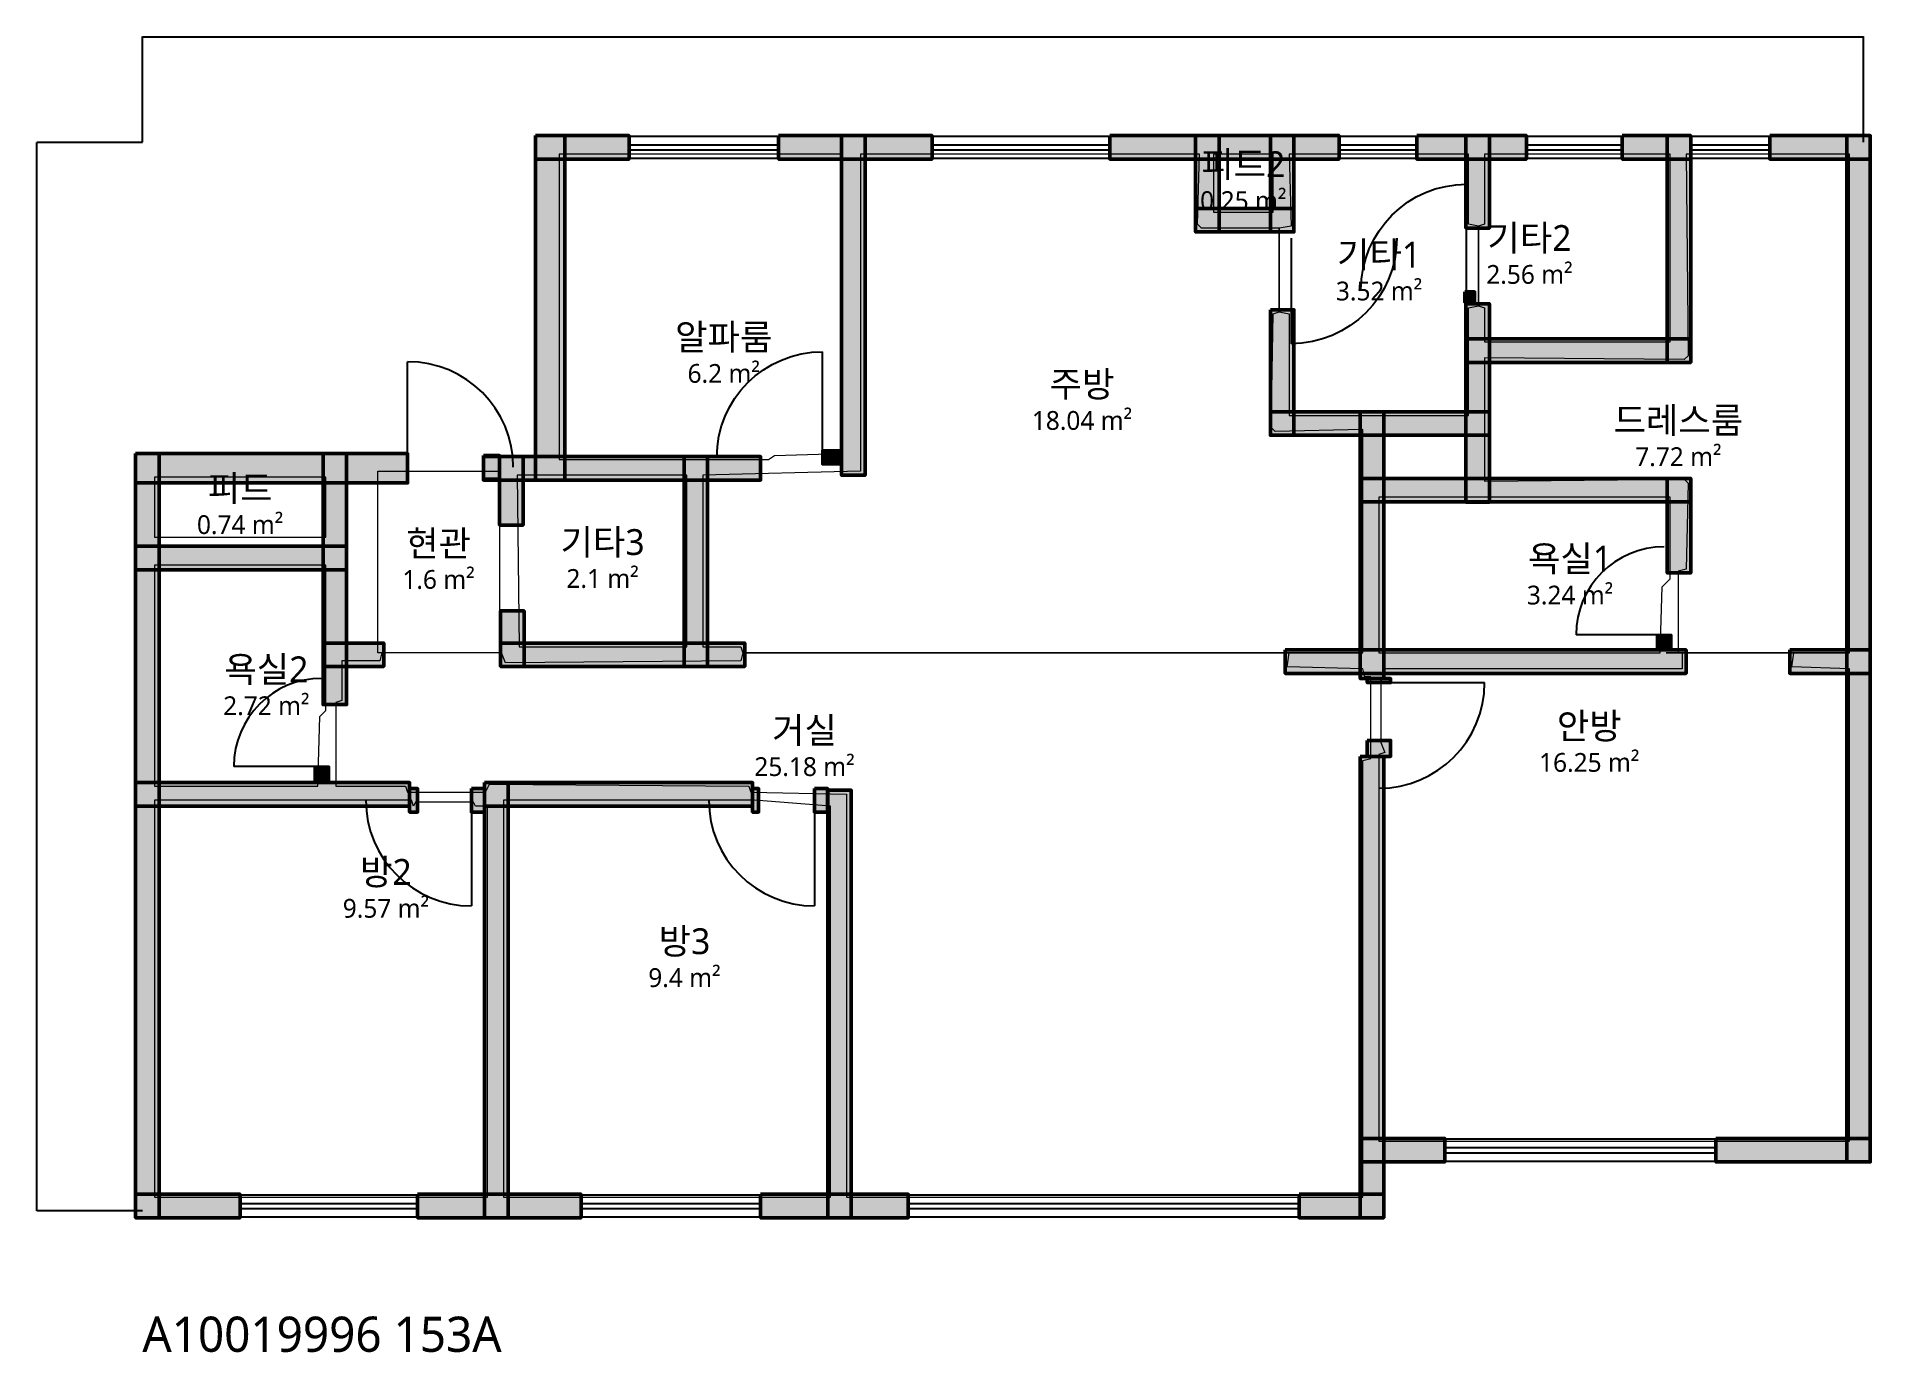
# Model space of a CAD drawing. Header units: millimetres. Extents: x -900 to 14717, y -1204 to 10005.
import ezdxf

# ---------------------------------------------------------------- set-up
doc = ezdxf.new("R2010")
doc.units = ezdxf.units.MM
for name, color, linetype, lineweight in [('A-ANNO-DIMS', 3, 'Continuous', 13), ('A-AREA', 9, 'Continuous', 13), ('A-AREA-IDEN', 7, 'Continuous', 18), ('A-DOOR', 4, 'Continuous', 25), ('A-GLAZ', 5, 'Continuous', 25), ('A-WALL-EXTR', 7, 'Continuous', 50), ('A-WALL-PATT', 8, 'Continuous', 9), ('A-WALL-PRTN', 8, 'Continuous', 35), ('A-WALL-STRC', 7, 'Continuous', 50)]:
    doc.layers.add(name, color=color, linetype=linetype, lineweight=lineweight)
doc.styles.add('OpenSansCondensed-Light', font='OpenSansCondensed-Light.ttf')
doc.styles.get("Standard").update_dxf_attribs({"font": 'malgun.ttf'})
doc.dimstyles.new('EZDXF', dxfattribs={"dimtxt": 0.25, "dimasz": 0.175, "dimexe": 0.375, "dimexo": 0.125, "dimgap": 0.1, "dimtad": 1, "dimlfac": 100, "dimzin": 12, "dimdsep": 46, "dimtxsty": 'OpenSansCondensed-Light', "dimblk": 'ARCHTICK', "dimcen": 2.5, "dimazin": 3, "dimtfac": 0.5, "dimtmove": 2, "dimatfit": 3})

# ---------------------------------------------------------------- blocks, each defined once
blk = doc.blocks.new('JJ-DOOR-SWING')
blk.add_line((0, 0), (0, 1000))
blk.add_arc((0, 0), 1000, 0, 90)
blk = doc.blocks.new('JJ-WIN-DOUBLE')
for p, q in [((0, 120), (1000, 120)), ((0, -120), (1000, -120))]:
    blk.add_line(p, q)
blk.add_lwpolyline([(0, -500), (1000, -500), (1000, 500), (0, 500)], close=True)
blk = doc.blocks.new('_ARCHTICK')
at = {"color": 0, "linetype": 'BYBLOCK', "const_width": 0.15}
blk.add_lwpolyline([(-0.5, -0.5), (0.5, 0.5)], dxfattribs=at)

msp = doc.modelspace()

# ---------------------------------------------------------------- hatches: boundary and pattern name
at = {"layer": 'A-WALL-PATT'}
h = msp.add_hatch(color=8, dxfattribs=at)
h.dxf.hatch_style = 1
h.paths.add_polyline_path([(3348.1, 9162.4), (4144.8, 9162.4), (4144.8, 8962.4), (3348.1, 8962.4)])
h = msp.add_hatch(color=8, dxfattribs=at)
h.dxf.hatch_style = 1
h.paths.add_polyline_path([(3348.8, 9162.6), (3598.8, 9162.6), (3598.8, 6227.3), (3348.8, 6227.3)])
h = msp.add_hatch(color=8, dxfattribs=at)
h.dxf.hatch_style = 1
h.paths.add_polyline_path([(5418.8, 9162.4), (6726.7, 9162.4), (6726.7, 8962.4), (5418.8, 8962.4)])
h = msp.add_hatch(color=8, dxfattribs=at)
h.dxf.hatch_style = 1
h.paths.add_polyline_path([(5955.8, 9162.6), (6155.8, 9162.6), (6155.8, 6268.1), (5955.8, 6268.1)])
h = msp.add_hatch(color=8, dxfattribs=at)
h.dxf.hatch_style = 1
h.paths.add_polyline_path([(8238.6, 9162.4), (10192, 9162.4), (10192, 8962.4), (8238.6, 8962.4)])
h = msp.add_hatch(color=8, dxfattribs=at)
h.dxf.hatch_style = 1
h.paths.add_polyline_path([(8970.9, 9162.6), (9170.9, 9162.6), (9170.9, 8342.2), (8970.9, 8342.2)])
h = msp.add_hatch(color=8, dxfattribs=at)
h.dxf.hatch_style = 1
h.paths.add_polyline_path([(9607.9, 9162.6), (9807.9, 9162.6), (9807.9, 8342.2), (9607.9, 8342.2)])
h = msp.add_hatch(color=8, dxfattribs=at)
h.dxf.hatch_style = 1
h.paths.add_polyline_path([(10854.5, 9162.4), (11788.8, 9162.4), (11788.8, 8962.4), (10854.5, 8962.4)])
h = msp.add_hatch(color=8, dxfattribs=at)
h.dxf.hatch_style = 1
h.paths.add_polyline_path([(11272.6, 9162.6), (11472.6, 9162.6), (11472.6, 8374.5), (11272.6, 8374.5)])
h = msp.add_hatch(color=8, dxfattribs=at)
h.dxf.hatch_style = 1
h.paths.add_polyline_path([(11472.8, 9162.4), (11788.8, 9162.4), (11788.8, 8962.4), (11472.8, 8962.4)])
h = msp.add_hatch(color=8, dxfattribs=at)
h.dxf.hatch_style = 1
h.paths.add_polyline_path([(12604.2, 9162.4), (13188.5, 9162.4), (13188.5, 8962.4), (12604.2, 8962.4)])
h = msp.add_hatch(color=8, dxfattribs=at)
h.dxf.hatch_style = 1
h.paths.add_polyline_path([(12988.3, 9162.6), (13188.3, 9162.6), (13188.3, 7229.6), (12988.3, 7229.6)])
h = msp.add_hatch(color=8, dxfattribs=at)
h.dxf.hatch_style = 1
h.paths.add_polyline_path([(13861.2, 9162.4), (14717.3, 9162.4), (14717.3, 8962.4), (13861.2, 8962.4)])
h = msp.add_hatch(color=8, dxfattribs=at)
h.dxf.hatch_style = 1
h.paths.add_polyline_path([(14517.1, 9162.6), (14717.1, 9162.6), (14717.1, 417.9), (14517.1, 417.9)])
h = msp.add_hatch(color=8, dxfattribs=at)
h.dxf.hatch_style = 1
h.paths.add_polyline_path([(8970.7, 8542.4), (9808.1, 8542.4), (9808.1, 8342.4), (8970.7, 8342.4)])
h = msp.add_hatch(color=8, dxfattribs=at)
h.dxf.hatch_style = 1
h.paths.add_polyline_path([(11262.2, 7830.9), (11347.1, 7830.9), (11347.1, 7746), (11262.2, 7746)])
h = msp.add_hatch(color=8, dxfattribs=at)
h.dxf.hatch_style = 1
h.paths.add_polyline_path([(9607.9, 7678), (9807.9, 7678), (9807.9, 6609.5), (9607.9, 6609.5)])
h = msp.add_hatch(color=8, dxfattribs=at)
h.dxf.hatch_style = 1
h.paths.add_polyline_path([(11272.6, 7729), (11472.6, 7729), (11472.6, 6040.5), (11272.6, 6040.5)])
h = msp.add_hatch(color=8, dxfattribs=at)
h.dxf.hatch_style = 1
h.paths.add_polyline_path([(11272.4, 7429.8), (13188.5, 7429.8), (13188.5, 7229.8), (11272.4, 7229.8)])
h = msp.add_hatch(color=8, dxfattribs=at)
h.dxf.hatch_style = 1
h.paths.add_polyline_path([(9607.7, 6809.8), (11472.8, 6809.8), (11472.8, 6609.8), (9607.7, 6609.8)])
h = msp.add_hatch(color=8, dxfattribs=at)
h.dxf.hatch_style = 1
h.paths.add_polyline_path([(10372.3, 6810), (10572.3, 6810), (10572.3, 4535.5), (10372.3, 4535.5)])
h = msp.add_hatch(color=8, dxfattribs=at)
h.dxf.hatch_style = 1
h.paths.add_polyline_path([(-57.8, 6452.6), (2259.2, 6452.6), (2259.2, 6202.6), (-57.8, 6202.6)])
h = msp.add_hatch(color=8, dxfattribs=at)
h.dxf.hatch_style = 1
h.paths.add_polyline_path([(-57.5, 6453.3), (142.5, 6453.3), (142.5, -57.8), (-57.5, -57.8)])
h = msp.add_hatch(color=8, dxfattribs=at)
h.dxf.hatch_style = 1
h.paths.add_polyline_path([(1539.2, 6453.3), (1739.2, 6453.3), (1739.2, 4314.6), (1539.2, 4314.6)])
h = msp.add_hatch(color=8, dxfattribs=at)
h.dxf.hatch_style = 1
h.paths.add_polyline_path([(2904.7, 6436.1), (3042.3, 6436.1), (3042.3, 6236.1), (2904.7, 6236.1)])
h = msp.add_hatch(color=8, dxfattribs=at)
h.dxf.hatch_style = 1
h.paths.add_polyline_path([(2904.7, 6427.6), (5265.9, 6427.6), (5265.9, 6227.6), (2904.7, 6227.6)])
h = msp.add_hatch(color=8, dxfattribs=at)
h.dxf.hatch_style = 1
h.paths.add_polyline_path([(3042.5, 6427.8), (3242.5, 6427.8), (3242.5, 5843.4), (3042.5, 5843.4)])
h = msp.add_hatch(color=8, dxfattribs=at)
h.dxf.hatch_style = 1
h.paths.add_polyline_path([(4613.8, 6427.8), (4813.8, 6427.8), (4813.8, 4639.1), (4613.8, 4639.1)])
h = msp.add_hatch(color=8, dxfattribs=at)
h.dxf.hatch_style = 1
h.paths.add_polyline_path([(5792.5, 6481), (5955.5, 6481), (5955.5, 6361), (5792.5, 6361)])
h = msp.add_hatch(color=8, dxfattribs=at)
h.dxf.hatch_style = 1
h.paths.add_polyline_path([(10372.1, 6240.7), (13188.5, 6240.7), (13188.5, 6040.7), (10372.1, 6040.7)])
h = msp.add_hatch(color=8, dxfattribs=at)
h.dxf.hatch_style = 1
h.paths.add_polyline_path([(12988.3, 6240.9), (13188.3, 6240.9), (13188.3, 5435.8), (12988.3, 5435.8)])
h = msp.add_hatch(color=8, dxfattribs=at)
h.dxf.hatch_style = 1
h.paths.add_polyline_path([(-57.8, 5663.2), (1739.4, 5663.2), (1739.4, 5463.2), (-57.8, 5463.2)])
h = msp.add_hatch(color=8, dxfattribs=at)
h.dxf.hatch_style = 1
h.paths.add_polyline_path([(3051, 5113), (3251, 5113), (3251, 4639.1), (3051, 4639.1)])
h = msp.add_hatch(color=8, dxfattribs=at)
h.dxf.hatch_style = 1
h.paths.add_polyline_path([(12900.9, 4909.2), (13020.9, 4909.2), (13020.9, 4780.1), (12900.9, 4780.1)])
h = msp.add_hatch(color=8, dxfattribs=at)
h.dxf.hatch_style = 1
h.paths.add_polyline_path([(1539, 4839.3), (2055.4, 4839.3), (2055.4, 4639.3), (1539, 4639.3)])
h = msp.add_hatch(color=8, dxfattribs=at)
h.dxf.hatch_style = 1
h.paths.add_polyline_path([(3050.8, 4839.3), (5130, 4839.3), (5130, 4639.3), (3050.8, 4639.3)])
h = msp.add_hatch(color=8, dxfattribs=at)
h.dxf.hatch_style = 1
h.paths.add_polyline_path([(9733.4, 4779.8), (13147.7, 4779.8), (13147.7, 4579.8), (9733.4, 4579.8)])
h = msp.add_hatch(color=8, dxfattribs=at)
h.dxf.hatch_style = 1
h.paths.add_polyline_path([(14031, 4779.8), (14717.3, 4779.8), (14717.3, 4579.8), (14031, 4579.8)])
h = msp.add_hatch(color=8, dxfattribs=at)
h.dxf.hatch_style = 1
h.paths.add_polyline_path([(10431.8, 4535.5), (10631.8, 4535.5), (10631.8, 4501.5), (10431.8, 4501.5)])
h = msp.add_hatch(color=8, dxfattribs=at)
h.dxf.hatch_style = 1
h.paths.add_polyline_path([(10431.8, 4008.9), (10631.8, 4008.9), (10631.8, 3873), (10431.8, 3873)])
h = msp.add_hatch(color=8, dxfattribs=at)
h.dxf.hatch_style = 1
h.paths.add_polyline_path([(1468.8, 3788), (1588.8, 3788), (1588.8, 3650.4), (1468.8, 3650.4)])
h = msp.add_hatch(color=8, dxfattribs=at)
h.dxf.hatch_style = 1
h.paths.add_polyline_path([(10372.3, 3873), (10572.3, 3873), (10572.3, -57.8), (10372.3, -57.8)])
h = msp.add_hatch(color=8, dxfattribs=at)
h.dxf.hatch_style = 1
h.paths.add_polyline_path([(-57.8, 3650.2), (2276.2, 3650.2), (2276.2, 3450.2), (-57.8, 3450.2)])
h = msp.add_hatch(color=8, dxfattribs=at)
h.dxf.hatch_style = 1
h.paths.add_polyline_path([(2276.2, 3599.3), (2344.2, 3599.3), (2344.2, 3399.3), (2276.2, 3399.3)])
h = msp.add_hatch(color=8, dxfattribs=at)
h.dxf.hatch_style = 1
h.paths.add_polyline_path([(2802.8, 3599.3), (2914.9, 3599.3), (2914.9, 3399.3), (2802.8, 3399.3)])
h = msp.add_hatch(color=8, dxfattribs=at)
h.dxf.hatch_style = 1
h.paths.add_polyline_path([(2914.9, 3650.2), (5197.9, 3650.2), (5197.9, 3450.2), (2914.9, 3450.2)])
h = msp.add_hatch(color=8, dxfattribs=at)
h.dxf.hatch_style = 1
h.paths.add_polyline_path([(2915.1, 3650.4), (3115.1, 3650.4), (3115.1, -57.8), (2915.1, -57.8)])
h = msp.add_hatch(color=8, dxfattribs=at)
h.dxf.hatch_style = 1
h.paths.add_polyline_path([(5197.9, 3599.3), (5248.9, 3599.3), (5248.9, 3399.3), (5197.9, 3399.3)])
h = msp.add_hatch(color=8, dxfattribs=at)
h.dxf.hatch_style = 1
h.paths.add_polyline_path([(5724.5, 3599.3), (5836.6, 3599.3), (5836.6, 3399.3), (5724.5, 3399.3)])
h = msp.add_hatch(color=8, dxfattribs=at)
h.dxf.hatch_style = 1
h.paths.add_polyline_path([(5836.9, 3584.2), (6036.9, 3584.2), (6036.9, -57.8), (5836.9, -57.8)])
h = msp.add_hatch(color=8, dxfattribs=at)
h.dxf.hatch_style = 1
h.paths.add_polyline_path([(10372.1, 618.1), (11092.3, 618.1), (11092.3, 418.1), (10372.1, 418.1)])
h = msp.add_hatch(color=8, dxfattribs=at)
h.dxf.hatch_style = 1
h.paths.add_polyline_path([(13402.5, 618.1), (14717.3, 618.1), (14717.3, 418.1), (13402.5, 418.1)])
h = msp.add_hatch(color=8, dxfattribs=at)
h.dxf.hatch_style = 1
h.paths.add_polyline_path([(-57.8, 142.5), (832.3, 142.5), (832.3, -57.5), (-57.8, -57.5)])
h = msp.add_hatch(color=8, dxfattribs=at)
h.dxf.hatch_style = 1
h.paths.add_polyline_path([(2344.2, 142.5), (3737.1, 142.5), (3737.1, -57.5), (2344.2, -57.5)])
h = msp.add_hatch(color=8, dxfattribs=at)
h.dxf.hatch_style = 1
h.paths.add_polyline_path([(5265.9, 142.5), (6522.9, 142.5), (6522.9, -57.5), (5265.9, -57.5)])
h = msp.add_hatch(color=8, dxfattribs=at)
h.dxf.hatch_style = 1
h.paths.add_polyline_path([(9852.3, 142.5), (10572.5, 142.5), (10572.5, -57.5), (9852.3, -57.5)])

# ---------------------------------------------------------------- linework, layer by layer
at = {"layer": 'A-AREA'}
for points in [[(3550.2, 9003), (3550.2, 6404), (5333.8, 6404), (5384.8, 6438), (5945.4, 6455), (5945.4, 9003)], [(6115.2, 9003), (6115.2, 6302.1), (4773.3, 6268.1), (4773.3, 4807.2), (5096, 4807.2), (5113, 4756.3), (10395.9, 4756.3), (10395.9, 6658.8), (9648.5, 6641.8), (9614.5, 6675.8), (9631.5, 7644), (9682.4, 7661), (9682.4, 8374.5), (9020, 8374.5), (8986, 8408.4), (9003, 9003)], [(9121.9, 9003), (9121.9, 8510.4), (9631.5, 8510.4), (9631.5, 9003)], [(9767.4, 9003), (9784.4, 8391.4), (9682.4, 8374.5), (9682.4, 7661), (9767.4, 7644), (9767.4, 6777.7), (11296.2, 6777.7), (11296.2, 7695), (11381.1, 7712), (11381.1, 8391.4), (11296.2, 8408.4), (11296.2, 9003)], [(11432.1, 9003), (11432.1, 8408.4), (11381.1, 8391.4), (11381.1, 7712), (11432.1, 7695), (11432.1, 7406.2), (13011.8, 7406.2), (13011.8, 9003)], [(13147.7, 9003), (13164.7, 7287.3), (13130.7, 7253.3), (11432.1, 7270.3), (11432.1, 6217.1), (13130.7, 6234.1), (13164.7, 6200.2), (13147.7, 5469.7), (13079.8, 5452.7), (13079.8, 4756.3), (14540.6, 4756.3), (14540.6, 9003)], [(101.9, 6251.1), (101.9, 5741.5), (1562.8, 5741.5), (1562.8, 6251.1)], [(3040.6, 4756.3), (2004.4, 4756.3), (2004.4, 6302.1), (3040.6, 6302.1)], [(3193.5, 6268.1), (3210.5, 4807.2), (4637.4, 4807.2), (4637.4, 6268.1)], [(10531.8, 6081.3), (10531.8, 4756.3), (12926.9, 4756.3), (12943.9, 5316.8), (13011.8, 5384.8), (13011.8, 6081.3)], [(101.9, 5503.7), (101.9, 3618.2), (1494.8, 3618.2), (1511.8, 4212.7), (1562.8, 4263.7), (1562.8, 5503.7)], [(1698.7, 4688.3), (1698.7, 4348.6), (1647.7, 4331.6), (1647.7, 3618.2), (2242.2, 3618.2), (2259.2, 3567.2), (2921.7, 3567.2), (2955.7, 3635.2), (5164, 3618.2), (5181, 3567.2), (5996.3, 3550.2), (5996.3, 118.9), (10395.9, 118.9), (10395.9, 3839), (10463.8, 3856), (10463.8, 4552.4), (10412.9, 4552.4), (10395.9, 4620.4), (9750.4, 4637.4), (9767.4, 4756.3), (10395.9, 4756.3), (5113, 4756.3), (5096, 4688.3), (3091.6, 4671.4), (3057.6, 4756.3), (2038.4, 4756.3), (2021.4, 4688.3)], [(14540.6, 4756.3), (12977.9, 4756.3), (13113.8, 4756.3), (13113.8, 4620.4), (10582.7, 4620.4), (10582.7, 4535.5), (10548.8, 4518.5), (10548.8, 3991.9), (10582.7, 3906.9), (10531.8, 3890), (10531.8, 594.5), (14540.6, 594.5), (14540.6, 4620.4), (14048, 4637.4), (14065, 4756.3)], [(101.9, 3499.3), (101.9, 118.9), (2938.7, 118.9), (2938.7, 3448.3), (2836.8, 3448.3), (2819.8, 3482.3), (2327.2, 3482.3), (2310.2, 3448.3), (2293.2, 3499.3)], [(3074.6, 3499.3), (3074.6, 118.9), (5860.4, 118.9), (5860.4, 3448.3), (5214.9, 3499.3)]]:
    msp.add_lwpolyline(points, close=True, dxfattribs=at)
at = {"layer": 'A-WALL-EXTR'}
for points in [[(3348.8, 9162.6), (3598.8, 9162.6), (3598.8, 6227.3), (3348.8, 6227.3)], [(11262.2, 7830.9), (11347.1, 7830.9), (11347.1, 7746), (11262.2, 7746)], [(-57.8, 6452.6), (2259.2, 6452.6), (2259.2, 6202.6), (-57.8, 6202.6)]]:
    msp.add_lwpolyline(points, close=True, dxfattribs=at)
at = {"layer": 'A-WALL-PRTN'}
for points in [[(5792.5, 6481), (5955.5, 6481), (5955.5, 6361), (5792.5, 6361)], [(12900.9, 4909.2), (13020.9, 4909.2), (13020.9, 4780.1), (12900.9, 4780.1)], [(1468.8, 3788), (1588.8, 3788), (1588.8, 3650.4), (1468.8, 3650.4)]]:
    msp.add_lwpolyline(points, close=True, dxfattribs=at)
at = {"layer": 'A-WALL-STRC'}
for points in [[(3348.1, 9162.4), (4144.8, 9162.4), (4144.8, 8962.4), (3348.1, 8962.4)], [(5418.8, 9162.4), (6726.7, 9162.4), (6726.7, 8962.4), (5418.8, 8962.4)], [(5955.8, 9162.6), (6155.8, 9162.6), (6155.8, 6268.1), (5955.8, 6268.1)], [(8238.6, 9162.4), (10192, 9162.4), (10192, 8962.4), (8238.6, 8962.4)], [(8970.9, 9162.6), (9170.9, 9162.6), (9170.9, 8342.2), (8970.9, 8342.2)], [(9607.9, 9162.6), (9807.9, 9162.6), (9807.9, 8342.2), (9607.9, 8342.2)], [(10854.5, 9162.4), (11788.8, 9162.4), (11788.8, 8962.4), (10854.5, 8962.4)], [(11272.6, 9162.6), (11472.6, 9162.6), (11472.6, 8374.5), (11272.6, 8374.5)], [(11472.8, 9162.4), (11788.8, 9162.4), (11788.8, 8962.4), (11472.8, 8962.4)], [(12604.2, 9162.4), (13188.5, 9162.4), (13188.5, 8962.4), (12604.2, 8962.4)], [(12988.3, 9162.6), (13188.3, 9162.6), (13188.3, 7229.6), (12988.3, 7229.6)], [(13861.2, 9162.4), (14717.3, 9162.4), (14717.3, 8962.4), (13861.2, 8962.4)], [(14517.1, 9162.6), (14717.1, 9162.6), (14717.1, 417.9), (14517.1, 417.9)], [(8970.7, 8542.4), (9808.1, 8542.4), (9808.1, 8342.4), (8970.7, 8342.4)], [(9607.9, 7678), (9807.9, 7678), (9807.9, 6609.5), (9607.9, 6609.5)], [(11272.6, 7729), (11472.6, 7729), (11472.6, 6040.5), (11272.6, 6040.5)], [(11272.4, 7429.8), (13188.5, 7429.8), (13188.5, 7229.8), (11272.4, 7229.8)], [(9607.7, 6809.8), (11472.8, 6809.8), (11472.8, 6609.8), (9607.7, 6609.8)], [(10372.3, 6810), (10572.3, 6810), (10572.3, 4535.5), (10372.3, 4535.5)], [(-57.5, 6453.3), (142.5, 6453.3), (142.5, -57.8), (-57.5, -57.8)], [(1539.2, 6453.3), (1739.2, 6453.3), (1739.2, 4314.6), (1539.2, 4314.6)], [(2904.7, 6436.1), (3042.3, 6436.1), (3042.3, 6236.1), (2904.7, 6236.1)], [(2904.7, 6427.6), (5265.9, 6427.6), (5265.9, 6227.6), (2904.7, 6227.6)], [(3042.5, 6427.8), (3242.5, 6427.8), (3242.5, 5843.4), (3042.5, 5843.4)], [(4613.8, 6427.8), (4813.8, 6427.8), (4813.8, 4639.1), (4613.8, 4639.1)], [(10372.1, 6240.7), (13188.5, 6240.7), (13188.5, 6040.7), (10372.1, 6040.7)], [(12988.3, 6240.9), (13188.3, 6240.9), (13188.3, 5435.8), (12988.3, 5435.8)], [(-57.8, 5663.2), (1739.4, 5663.2), (1739.4, 5463.2), (-57.8, 5463.2)], [(3051, 5113), (3251, 5113), (3251, 4639.1), (3051, 4639.1)], [(1539, 4839.3), (2055.4, 4839.3), (2055.4, 4639.3), (1539, 4639.3)], [(3050.8, 4839.3), (5130, 4839.3), (5130, 4639.3), (3050.8, 4639.3)], [(9733.4, 4779.8), (13147.7, 4779.8), (13147.7, 4579.8), (9733.4, 4579.8)], [(14031, 4779.8), (14717.3, 4779.8), (14717.3, 4579.8), (14031, 4579.8)], [(10431.8, 4535.5), (10631.8, 4535.5), (10631.8, 4501.5), (10431.8, 4501.5)], [(10431.8, 4008.9), (10631.8, 4008.9), (10631.8, 3873), (10431.8, 3873)], [(10372.3, 3873), (10572.3, 3873), (10572.3, -57.8), (10372.3, -57.8)], [(-57.8, 3650.2), (2276.2, 3650.2), (2276.2, 3450.2), (-57.8, 3450.2)], [(2276.2, 3599.3), (2344.2, 3599.3), (2344.2, 3399.3), (2276.2, 3399.3)], [(2802.8, 3599.3), (2914.9, 3599.3), (2914.9, 3399.3), (2802.8, 3399.3)], [(2914.9, 3650.2), (5197.9, 3650.2), (5197.9, 3450.2), (2914.9, 3450.2)], [(2915.1, 3650.4), (3115.1, 3650.4), (3115.1, -57.8), (2915.1, -57.8)], [(5197.9, 3599.3), (5248.9, 3599.3), (5248.9, 3399.3), (5197.9, 3399.3)], [(5724.5, 3599.3), (5836.6, 3599.3), (5836.6, 3399.3), (5724.5, 3399.3)], [(5836.9, 3584.2), (6036.9, 3584.2), (6036.9, -57.8), (5836.9, -57.8)], [(10372.1, 618.1), (11092.3, 618.1), (11092.3, 418.1), (10372.1, 418.1)], [(13402.5, 618.1), (14717.3, 618.1), (14717.3, 418.1), (13402.5, 418.1)], [(-57.8, 142.5), (832.3, 142.5), (832.3, -57.5), (-57.8, -57.5)], [(2344.2, 142.5), (3737.1, 142.5), (3737.1, -57.5), (2344.2, -57.5)], [(5265.9, 142.5), (6522.9, 142.5), (6522.9, -57.5), (5265.9, -57.5)], [(9852.3, 142.5), (10572.5, 142.5), (10572.5, -57.5), (9852.3, -57.5)]]:
    msp.add_lwpolyline(points, close=True, dxfattribs=at)

# ---------------------------------------------------------------- block references
at = {"layer": 'A-DOOR'}
for p, xscale, yscale, rotation in [((11279.2, 7847.9), 0.9, -0.9, 180), ((5792.5, 6421), 0.9, -0.9, 180), ((12960.9, 4909.2), 0.75, 0.75, 90), ((1528.8, 3788), 0.75, 0.75, 90), ((10531.8, 4501.5), 0.9, 0.9, -90), ((2802.8, 3499.3), 0.9, 0.9, 180), ((5724.5, 3499.3), 0.9, 0.9, 180)]:
    msp.add_blockref('JJ-DOOR-SWING', p, dxfattribs=dict(at, xscale=xscale, yscale=yscale, rotation=rotation))
at = {"layer": 'A-DOOR', "xscale": 0.9}
for p, yscale in [((9784.4, 8289.5), -0.9), ((2259.2, 6336.1), 0.9)]:
    msp.add_blockref('JJ-DOOR-SWING', p, dxfattribs=dict(at, yscale=yscale))
at = {"layer": 'A-GLAZ', "yscale": 0.1868540693471855}
for p, xscale in [((4144.8, 9062.4), 1.274), ((6726.7, 9062.4), 1.5119000000000005), ((10192, 9062.4), 0.6625), ((11788.8, 9062.4), 0.8154000000000015), ((13181.7, 9062.4), 0.6795), ((11092.3, 518.1), 2.310200000000001), ((832.3, 42.5), 1.5118999999999998), ((3737.1, 42.5), 1.5287999999999997), ((6522.9, 42.5), 3.3293999999999997)]:
    msp.add_blockref('JJ-WIN-DOUBLE', p, dxfattribs=dict(at, xscale=xscale))

# ---------------------------------------------------------------- texts
at = {"layer": 'A-AREA-IDEN'}
for s, insert, char_height, attachment_point in [('피트2', (9376.7, 8906.7), 220, 5), ('0.25 m²', (9376.7, 8606.7), 160, 5), ('기타1', (10533.2, 8136.59167), 220, 5), ('기타2', (11814.275, 8278.15), 220, 5), ('2.56 m²', (11814.275, 7978.15), 160, 5), ('3.52 m²', (10533.2, 7836.59167), 160, 5), ('알파룸', (4951.63333, 7434.5), 220, 5), ('6.2 m²', (4951.63333, 7134.5), 160, 5), ('주방', (8002.88125, 7033.875), 220, 5), ('드레스룸', (13082.6, 6725.275), 220, 5), ('18.04 m²', (8002.88125, 6733.875), 160, 5), ('7.72 m²', (13082.6, 6425.275), 160, 5), ('피트', (832.35, 6146.3), 220, 5), ('0.74 m²', (832.35, 5846.3), 160, 5), ('현관', (2522.5, 5679.2), 220, 5), ('기타3', (3919.7, 5687.65), 220, 5), ('욕실1', (12159.66667, 5546.13333), 220, 5), ('1.6 m²', (2522.5, 5379.2), 160, 5), ('2.1 m²', (3919.7, 5387.65), 160, 5), ('3.24 m²', (12159.66667, 5246.13333), 160, 5), ('욕실2', (1056, 4603.36667), 220, 5), ('2.72 m²', (1056, 4303.36667), 160, 5), ('거실', (5639.5963, 4084.62963), 220, 5), ('안방', (12323.30667, 4120.37333), 220, 5), ('16.25 m²', (12323.30667, 3820.37333), 160, 5), ('25.18 m²', (5639.5963, 3784.62963), 160, 5), ('방2', (2074.26667, 2877.32222), 220, 5), ('9.57 m²', (2074.26667, 2577.32222), 160, 5), ('방3', (4616.98, 2286.94), 220, 5), ('9.4 m²', (4616.98, 1986.94), 160, 5), ('A10019996 153A', (0, -900), 300, 1)]:
    msp.add_mtext(s, dxfattribs=dict(at, insert=insert, char_height=char_height, attachment_point=attachment_point))

# ---------------------------------------------------------------- dimensions: what is measured, and where the dimension line sits
at = {"layer": 'A-ANNO-DIMS'}
msp.add_linear_dim(base=(0, 10004.8892), p1=(0, 9104.8892), p2=(14659.55108, 9104.8892), dimstyle='EZDXF', dxfattribs=at).render()
msp.add_linear_dim(base=(-900, 0), p1=(0, 0), p2=(0, 9104.8892), angle=90, dimstyle='EZDXF', dxfattribs=at).render()

doc.saveas('drawing.dxf')
